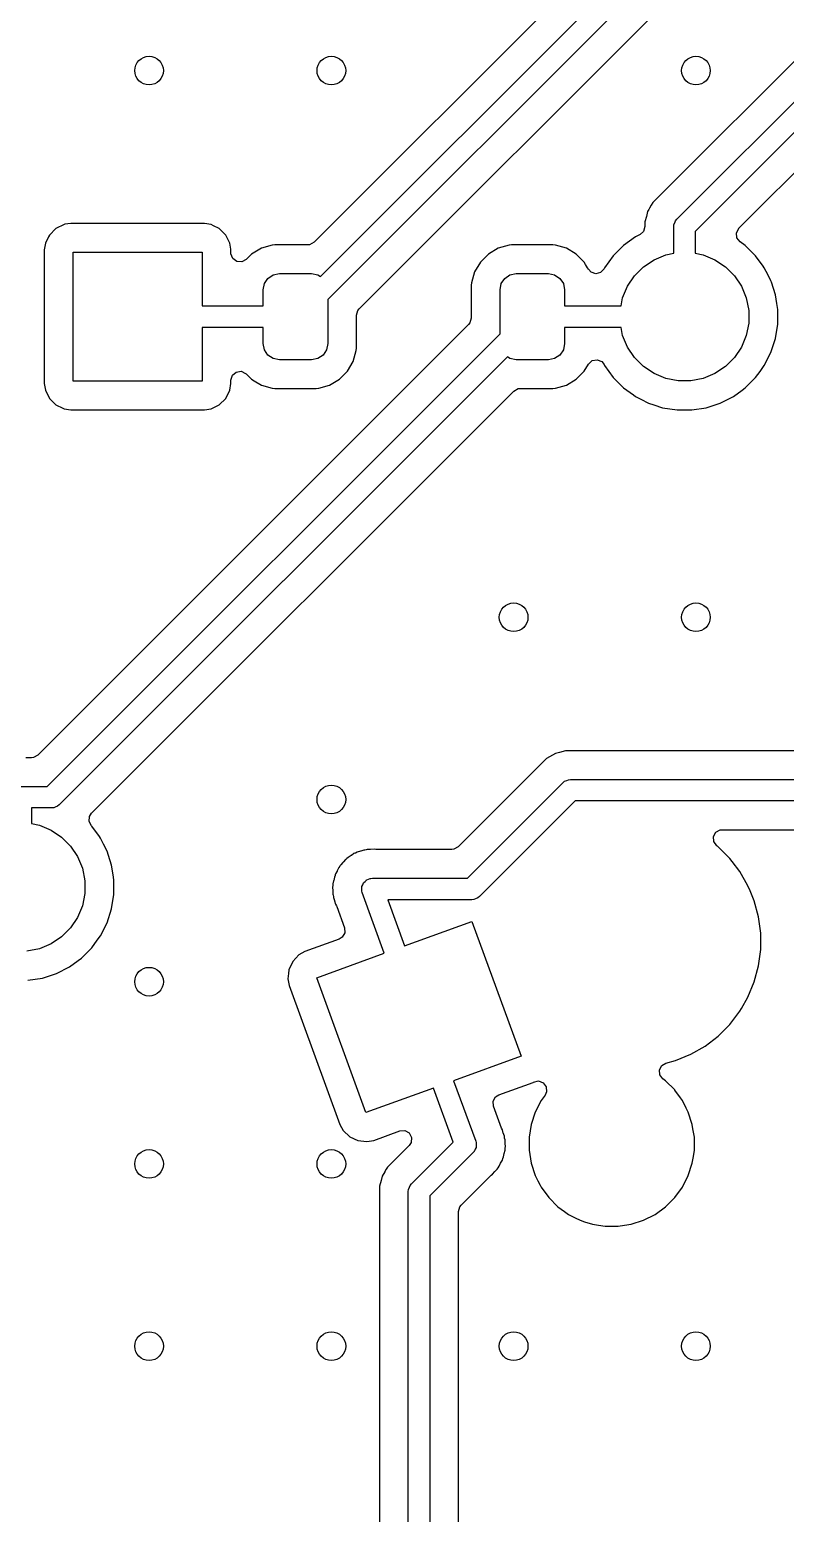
# Model space of a CAD drawing. Extents: x 2.6 to 14.2, y -9.4 to -3.8.
# Drawn here: x 9.718 to 10.132, y -8.222 to -7.408 of the extents above; entities that cross this region are included whole.
import ezdxf

# ---------------------------------------------------------------- set-up
doc = ezdxf.new("R2010")
doc.units = 0
doc.header["$MEASUREMENT"] = 0
doc.layers.add('BLACK', color=7, linetype='CONTINUOUS')

msp = doc.modelspace()

# ---------------------------------------------------------------- linework, layer by layer
at = {"layer": 'BLACK', "linetype": 'CONTINUOUS'}
for p, q in [((10.06217, -7.33631), (9.87372, -7.52476)), ((9.8772, -7.54358), (10.07937, -7.34141)), ((10.08945, -7.34803), (9.88126, -7.55622)), ((10.21653, -7.34606), (10.05959, -7.503)), ((10.07276, -7.51213), (10.23372, -7.35116)), ((9.89846, -7.56132), (10.10262, -7.35716)), ((10.24381, -7.35778), (10.08284, -7.51875)), ((10.10684, -7.51705), (10.25697, -7.36691)), ((10.05747, -7.50667), (10.05674, -7.50794)), ((10.05782, -7.50606), (10.05747, -7.50667)), ((10.05747, -7.50667), (10.05747, -7.50667)), ((10.05874, -7.50447), (10.05782, -7.50606)), ((10.05959, -7.503), (10.05874, -7.50447)), ((10.05959, -7.503), (10.05959, -7.503)), ((9.73657, -7.51497), (9.73212, -7.51723)), ((9.73707, -7.51489), (9.73657, -7.51497)), ((9.74026, -7.51438), (9.73707, -7.51489)), ((9.81361, -7.51438), (9.74026, -7.51438)), ((9.8173, -7.51497), (9.81361, -7.51438)), ((9.81863, -7.51565), (9.8173, -7.51497)), ((10.05603, -7.51057), (10.05526, -7.51345)), ((10.05526, -7.51345), (10.05526, -7.51345)), ((10.05526, -7.51345), (10.05526, -7.51617)), ((10.05674, -7.50794), (10.05603, -7.51057)), ((10.05674, -7.50794), (10.05674, -7.50794)), ((10.07103, -7.5163), (10.07114, -7.51515)), ((10.07114, -7.51515), (10.07179, -7.51358)), ((10.07179, -7.51358), (10.07202, -7.51302)), ((10.07202, -7.51302), (10.07276, -7.51213)), ((9.72808, -7.52175), (9.72632, -7.52522)), ((9.72858, -7.52077), (9.72808, -7.52175)), ((9.73212, -7.51723), (9.72858, -7.52077)), ((9.72858, -7.52077), (9.72858, -7.52077)), ((9.72858, -7.52077), (9.72858, -7.52077)), ((9.73212, -7.51723), (9.73212, -7.51723)), ((9.73212, -7.51723), (9.73212, -7.51723)), ((9.82175, -7.51723), (9.81863, -7.51565)), ((9.82528, -7.52077), (9.82175, -7.51723)), ((9.82175, -7.51723), (9.82175, -7.51723)), ((9.82175, -7.51723), (9.82175, -7.51723)), ((9.82755, -7.52522), (9.82528, -7.52077)), ((9.82528, -7.52077), (9.82528, -7.52077)), ((9.82528, -7.52077), (9.82528, -7.52077)), ((10.0501, -7.52179), (10.04358, -7.52653)), ((10.05259, -7.52052), (10.0501, -7.52179)), ((10.05448, -7.51881), (10.05259, -7.52052)), ((10.05526, -7.51617), (10.05448, -7.51881)), ((10.07103, -7.5308), (10.07103, -7.5163)), ((10.08284, -7.51875), (10.08284, -7.5308)), ((10.10551, -7.51953), (10.10679, -7.5171)), ((10.10574, -7.52227), (10.10551, -7.51953)), ((10.10742, -7.52445), (10.10574, -7.52227)), ((10.10679, -7.5171), (10.10684, -7.51705)), ((9.72632, -7.52522), (9.72573, -7.52891)), ((9.72573, -7.52891), (9.72573, -7.60226)), ((9.7415, -7.60102), (9.7415, -7.53015)), ((9.7415, -7.53015), (9.81237, -7.53015)), ((9.81237, -7.53015), (9.81237, -7.55968)), ((9.82807, -7.52848), (9.82755, -7.52522)), ((9.82813, -7.52891), (9.82807, -7.52848)), ((9.82813, -7.53076), (9.82813, -7.52891)), ((9.82815, -7.53111), (9.82813, -7.53076)), ((9.82911, -7.53369), (9.82815, -7.53111)), ((9.83948, -7.53121), (9.83647, -7.53421)), ((9.84483, -7.52804), (9.83948, -7.53121)), ((9.83948, -7.53121), (9.83948, -7.53121)), ((9.85081, -7.5263), (9.84483, -7.52804)), ((9.84483, -7.52804), (9.84483, -7.52804)), ((9.8522, -7.52619), (9.85081, -7.5263)), ((9.87026, -7.52619), (9.8522, -7.52619)), ((9.8522, -7.52619), (9.8522, -7.52619)), ((9.8713, -7.52608), (9.87026, -7.52619)), ((9.87372, -7.52476), (9.8713, -7.52608)), ((9.9694, -7.53121), (9.965, -7.53561)), ((9.97475, -7.52804), (9.9694, -7.53121)), ((9.9694, -7.53121), (9.9694, -7.53121)), ((9.98073, -7.5263), (9.97475, -7.52804)), ((9.97475, -7.52804), (9.97475, -7.52804)), ((9.98212, -7.52619), (9.98073, -7.5263)), ((10.00481, -7.52619), (9.98212, -7.52619)), ((9.98212, -7.52619), (9.98212, -7.52619)), ((10.00621, -7.5263), (10.00481, -7.52619)), ((10.01218, -7.52804), (10.00621, -7.5263)), ((10.00621, -7.5263), (10.00621, -7.5263)), ((10.01754, -7.53121), (10.01218, -7.52804)), ((10.01218, -7.52804), (10.01218, -7.52804)), ((10.02194, -7.53561), (10.01754, -7.53121)), ((10.01754, -7.53121), (10.01754, -7.53121)), ((10.04358, -7.52653), (10.03788, -7.53223)), ((10.06665, -7.53168), (10.07103, -7.5308)), ((10.08284, -7.5308), (10.08722, -7.53168)), ((10.11029, -7.52653), (10.10742, -7.52445)), ((10.11599, -7.53223), (10.11029, -7.52653)), ((9.83131, -7.53534), (9.82911, -7.53369)), ((9.83405, -7.53553), (9.83131, -7.53534)), ((9.83647, -7.53421), (9.83405, -7.53553)), ((9.965, -7.53561), (9.96183, -7.54096)), ((9.965, -7.53561), (9.965, -7.53561)), ((10.02272, -7.53693), (10.02194, -7.53561)), ((10.02194, -7.53561), (10.02194, -7.53561)), ((10.0238, -7.53875), (10.02272, -7.53693)), ((10.0243, -7.53959), (10.0238, -7.53875)), ((10.02569, -7.5411), (10.0243, -7.53959)), ((10.03285, -7.53932), (10.03096, -7.54132)), ((10.03314, -7.53875), (10.03285, -7.53932)), ((10.03788, -7.53223), (10.03314, -7.53875)), ((10.04954, -7.5431), (10.05445, -7.53819)), ((10.05445, -7.53819), (10.06023, -7.53433)), ((10.06023, -7.53433), (10.06665, -7.53168)), ((10.08722, -7.53168), (10.09364, -7.53433)), ((10.09364, -7.53433), (10.09941, -7.53819)), ((10.09941, -7.53819), (10.10432, -7.5431)), ((10.12012, -7.53792), (10.11599, -7.53223)), ((10.12072, -7.53875), (10.12012, -7.53792)), ((10.12277, -7.54277), (10.12072, -7.53875)), ((9.84583, -7.55082), (9.84651, -7.54743)), ((9.84651, -7.54743), (9.84843, -7.54456)), ((9.84843, -7.54456), (9.8513, -7.54263)), ((9.8513, -7.54263), (9.85469, -7.54196)), ((9.85469, -7.54196), (9.87241, -7.54196)), ((9.87241, -7.54196), (9.8758, -7.54263)), ((9.8758, -7.54263), (9.8772, -7.54358)), ((9.96009, -7.54694), (9.95998, -7.54833)), ((9.96183, -7.54096), (9.96009, -7.54694)), ((9.96009, -7.54694), (9.96009, -7.54694)), ((9.96183, -7.54096), (9.96183, -7.54096)), ((9.97575, -7.55082), (9.97643, -7.54743)), ((9.97643, -7.54743), (9.97835, -7.54456)), ((9.97835, -7.54456), (9.98122, -7.54263)), ((9.98122, -7.54263), (9.98461, -7.54196)), ((9.98461, -7.54196), (10.00233, -7.54196)), ((10.00233, -7.54196), (10.00572, -7.54263)), ((10.00572, -7.54263), (10.00859, -7.54456)), ((10.00859, -7.54456), (10.01051, -7.54743)), ((10.01051, -7.54743), (10.01119, -7.55082)), ((10.02829, -7.54198), (10.02569, -7.5411)), ((10.03096, -7.54132), (10.02829, -7.54198)), ((10.04568, -7.54888), (10.04954, -7.5431)), ((10.10432, -7.5431), (10.10818, -7.54888)), ((10.12438, -7.54593), (10.12277, -7.54277)), ((10.12464, -7.54673), (10.12438, -7.54593)), ((10.12438, -7.54593), (10.12438, -7.54593)), ((10.12438, -7.54593), (10.12438, -7.54593)), ((10.12687, -7.55359), (10.12464, -7.54673)), ((9.84583, -7.55968), (9.84583, -7.55082)), ((9.95998, -7.54833), (9.95998, -7.56639)), ((9.97575, -7.57495), (9.97575, -7.55082)), ((10.01119, -7.55082), (10.01119, -7.55968)), ((10.04215, -7.55968), (10.04303, -7.5553)), ((10.04303, -7.5553), (10.04568, -7.54888)), ((10.10818, -7.54888), (10.11084, -7.5553)), ((10.11084, -7.5553), (10.1122, -7.56211)), ((10.12763, -7.55838), (10.12687, -7.55359)), ((9.81237, -7.55968), (9.84583, -7.55968)), ((9.88126, -7.55622), (9.88126, -7.58035)), ((9.89703, -7.56477), (9.89781, -7.56213)), ((9.89781, -7.56213), (9.89846, -7.56132)), ((10.01119, -7.55968), (10.04215, -7.55968)), ((10.1122, -7.56211), (10.1122, -7.56906)), ((10.12813, -7.56155), (10.12763, -7.55838)), ((10.12813, -7.56961), (10.12813, -7.56155)), ((9.95855, -7.56985), (9.72221, -7.80619)), ((9.8163, -7.57149), (9.81237, -7.57149)), ((9.81237, -7.57149), (9.81237, -7.60102)), ((9.84583, -7.57149), (9.8163, -7.57149)), ((9.84583, -7.58035), (9.84583, -7.57149)), ((9.89703, -7.58283), (9.89703, -7.56477)), ((9.95921, -7.56903), (9.95855, -7.56985)), ((9.95998, -7.56639), (9.95921, -7.56903)), ((10.03579, -7.57149), (10.01119, -7.57149)), ((10.01119, -7.57149), (10.01119, -7.58035)), ((10.04215, -7.57149), (10.03579, -7.57149)), ((10.04303, -7.57587), (10.04215, -7.57149)), ((10.1122, -7.56906), (10.11084, -7.57587)), ((10.12687, -7.57757), (10.12813, -7.56961)), ((9.72731, -7.82339), (9.97575, -7.57495)), ((9.84651, -7.58374), (9.84583, -7.58035)), ((9.88126, -7.58035), (9.88059, -7.58374)), ((10.01119, -7.58035), (10.01051, -7.58374)), ((10.04568, -7.58229), (10.04303, -7.57587)), ((10.11084, -7.57587), (10.10818, -7.58229)), ((10.12438, -7.58524), (10.12687, -7.57757)), ((9.97981, -7.58759), (9.73393, -7.83347)), ((9.84843, -7.58661), (9.84651, -7.58374)), ((9.8513, -7.58853), (9.84843, -7.58661)), ((9.87867, -7.58661), (9.8758, -7.58853)), ((9.88059, -7.58374), (9.87867, -7.58661)), ((9.89519, -7.5902), (9.89692, -7.58423)), ((9.89692, -7.58423), (9.89703, -7.58283)), ((9.98122, -7.58853), (9.97981, -7.58759)), ((10.00859, -7.58661), (10.00572, -7.58853)), ((10.01051, -7.58374), (10.00859, -7.58661)), ((10.04954, -7.58806), (10.04568, -7.58229)), ((10.05445, -7.59297), (10.04954, -7.58806)), ((10.10432, -7.58806), (10.09941, -7.59297)), ((10.10818, -7.58229), (10.10432, -7.58806)), ((10.12072, -7.59242), (10.12438, -7.58524)), ((9.82891, -7.59776), (9.83099, -7.59596)), ((9.83099, -7.59596), (9.83371, -7.59557)), ((9.83371, -7.59557), (9.83621, -7.59671)), ((9.85469, -7.5892), (9.8513, -7.58853)), ((9.87241, -7.5892), (9.85469, -7.5892)), ((9.8758, -7.58853), (9.87241, -7.5892)), ((9.88762, -7.59996), (9.89202, -7.59556)), ((9.89202, -7.59556), (9.89519, -7.5902)), ((9.98461, -7.5892), (9.98122, -7.58853)), ((10.00233, -7.5892), (9.98461, -7.5892)), ((10.00572, -7.58853), (10.00233, -7.5892)), ((10.01754, -7.59996), (10.02194, -7.59556)), ((10.02194, -7.59556), (10.0243, -7.59157)), ((10.0243, -7.59157), (10.02631, -7.5897)), ((10.02631, -7.5897), (10.02901, -7.5892)), ((10.02901, -7.5892), (10.03156, -7.59025)), ((10.03156, -7.59025), (10.03285, -7.59184)), ((10.03285, -7.59184), (10.03314, -7.59242)), ((10.03314, -7.59242), (10.03788, -7.59894)), ((10.06023, -7.59683), (10.05445, -7.59297)), ((10.09941, -7.59297), (10.09364, -7.59683)), ((10.11599, -7.59894), (10.11843, -7.59558)), ((10.11843, -7.59558), (10.12072, -7.59242)), ((9.72573, -7.60226), (9.72602, -7.60407)), ((9.72602, -7.60407), (9.72632, -7.60595)), ((9.81237, -7.60102), (9.7415, -7.60102)), ((9.82755, -7.60595), (9.82813, -7.60226)), ((9.82813, -7.6004), (9.82891, -7.59776)), ((9.82813, -7.60226), (9.82813, -7.6004)), ((9.83621, -7.59671), (9.83647, -7.59695)), ((9.83647, -7.59695), (9.83948, -7.59996)), ((9.83948, -7.59996), (9.83948, -7.59996)), ((9.83948, -7.59996), (9.84093, -7.60082)), ((9.84093, -7.60082), (9.84483, -7.60313)), ((9.84483, -7.60313), (9.85081, -7.60486)), ((9.87629, -7.60486), (9.88226, -7.60313)), ((9.88226, -7.60313), (9.88762, -7.59996)), ((10.00621, -7.60486), (10.01218, -7.60313)), ((10.01218, -7.60313), (10.01754, -7.59996)), ((10.03788, -7.59894), (10.04358, -7.60464)), ((10.04358, -7.60464), (10.04898, -7.60856)), ((10.06665, -7.59949), (10.06023, -7.59683)), ((10.07346, -7.60085), (10.06665, -7.59949)), ((10.08041, -7.60085), (10.07346, -7.60085)), ((10.08722, -7.59949), (10.08041, -7.60085)), ((10.09364, -7.59683), (10.08722, -7.59949)), ((10.10856, -7.60589), (10.11029, -7.60464)), ((10.11029, -7.60464), (10.11599, -7.59894)), ((10.11029, -7.60464), (10.11029, -7.60464)), ((10.11029, -7.60464), (10.11029, -7.60464)), ((10.11599, -7.59894), (10.11599, -7.59894)), ((10.11599, -7.59894), (10.11599, -7.59894)), ((9.72632, -7.60595), (9.72858, -7.6104)), ((9.72858, -7.6104), (9.72858, -7.6104)), ((9.72858, -7.6104), (9.72858, -7.6104)), ((9.72858, -7.6104), (9.73212, -7.61393)), ((9.7516, -7.8381), (9.9833, -7.6064)), ((9.82175, -7.61393), (9.82528, -7.6104)), ((9.82528, -7.6104), (9.82755, -7.60595)), ((9.82755, -7.60595), (9.82755, -7.60595)), ((9.82755, -7.60595), (9.82755, -7.60595)), ((9.85081, -7.60486), (9.8522, -7.60497)), ((9.8522, -7.60497), (9.87489, -7.60497)), ((9.87489, -7.60497), (9.87629, -7.60486)), ((9.9833, -7.6064), (9.98571, -7.60508)), ((9.98571, -7.60508), (9.98675, -7.60497)), ((9.98675, -7.60497), (10.00481, -7.60497)), ((10.00481, -7.60497), (10.00621, -7.60486)), ((10.00481, -7.60497), (10.00481, -7.60497)), ((10.04898, -7.60856), (10.0501, -7.60937)), ((10.0501, -7.60937), (10.05302, -7.61086)), ((10.05302, -7.61086), (10.05728, -7.61303)), ((10.09659, -7.61303), (10.10377, -7.60937)), ((10.10377, -7.60937), (10.10856, -7.60589)), ((9.73212, -7.61393), (9.73212, -7.61393)), ((9.73212, -7.61393), (9.73212, -7.61393)), ((9.73212, -7.61393), (9.73585, -7.61583)), ((9.73585, -7.61583), (9.73657, -7.6162)), ((9.73657, -7.6162), (9.74026, -7.61678)), ((9.74026, -7.61678), (9.74026, -7.61678)), ((9.74026, -7.61678), (9.81361, -7.61678)), ((9.81361, -7.61678), (9.8173, -7.6162)), ((9.8173, -7.6162), (9.82175, -7.61393)), ((10.05728, -7.61303), (10.05728, -7.61303)), ((10.05728, -7.61303), (10.05728, -7.61303)), ((10.05728, -7.61303), (10.06005, -7.61393)), ((10.06005, -7.61393), (10.06494, -7.61552)), ((10.06494, -7.61552), (10.06892, -7.61615)), ((10.06892, -7.61615), (10.0729, -7.61678)), ((10.0729, -7.61678), (10.0729, -7.61678)), ((10.0729, -7.61678), (10.08096, -7.61678)), ((10.08096, -7.61678), (10.08892, -7.61552)), ((10.08096, -7.61678), (10.08096, -7.61678)), ((10.08892, -7.61552), (10.09659, -7.61303)), ((9.71876, -7.80762), (9.71561, -7.80762)), ((9.71979, -7.80751), (9.71876, -7.80762)), ((9.72221, -7.80619), (9.71979, -7.80751)), ((10.00118, -7.80812), (9.95275, -7.85655)), ((10.00612, -7.80527), (10.00118, -7.80812)), ((10.00118, -7.80812), (10.00118, -7.80812)), ((10.00833, -7.80468), (10.00612, -7.80527)), ((10.00612, -7.80527), (10.00612, -7.80527)), ((10.01163, -7.80379), (10.00833, -7.80468)), ((10.22664, -7.80379), (10.01163, -7.80379)), ((9.71276, -7.82339), (9.72731, -7.82339)), ((9.95785, -7.87375), (10.01031, -7.82129)), ((10.01031, -7.82129), (10.01121, -7.82055)), ((10.01121, -7.82055), (10.01245, -7.82004)), ((10.01245, -7.82004), (10.01334, -7.81967)), ((10.01334, -7.81967), (10.01449, -7.81956)), ((10.01449, -7.81956), (10.38239, -7.81956)), ((10.01693, -7.83137), (9.96448, -7.88383)), ((10.38484, -7.83137), (10.01693, -7.83137)), ((9.72976, -7.8352), (9.71867, -7.8352)), ((9.71867, -7.8352), (9.71867, -7.8438)), ((9.73091, -7.83509), (9.72976, -7.8352)), ((9.73179, -7.83472), (9.73091, -7.83509)), ((9.73304, -7.83421), (9.73179, -7.83472)), ((9.73393, -7.83347), (9.73304, -7.83421)), ((9.75028, -7.84259), (9.75048, -7.83985)), ((9.75048, -7.83985), (9.7516, -7.8381)), ((9.71867, -7.8438), (9.72305, -7.84467)), ((9.72305, -7.84467), (9.72946, -7.84733)), ((9.72946, -7.84733), (9.73524, -7.85118)), ((9.7516, -7.84501), (9.75028, -7.84259)), ((9.75181, -7.84522), (9.7516, -7.84501)), ((9.75596, -7.85093), (9.75181, -7.84522)), ((10.09282, -7.85093), (10.09417, -7.84853)), ((10.09417, -7.84853), (10.0966, -7.84724)), ((10.0966, -7.84724), (10.09758, -7.84714)), ((10.09758, -7.84714), (10.37319, -7.84714)), ((9.73524, -7.85118), (9.74015, -7.8561)), ((9.74015, -7.8561), (9.74401, -7.86187)), ((9.75655, -7.85174), (9.75596, -7.85093)), ((9.75828, -7.85514), (9.75655, -7.85174)), ((9.76021, -7.85892), (9.75828, -7.85514)), ((9.95275, -7.85655), (9.95034, -7.85787)), ((10.09299, -7.85367), (10.09282, -7.85093)), ((10.09461, -7.85589), (10.09299, -7.85367)), ((10.09501, -7.8562), (10.09461, -7.85589)), ((10.09538, -7.85649), (10.09501, -7.8562)), ((10.10177, -7.86287), (10.09538, -7.85649)), ((9.74401, -7.86187), (9.74667, -7.86829)), ((9.76099, -7.86132), (9.76021, -7.85892)), ((9.76021, -7.85892), (9.76021, -7.85892)), ((9.76021, -7.85892), (9.76021, -7.85892)), ((9.7627, -7.86659), (9.76099, -7.86132)), ((9.88958, -7.86515), (9.88839, -7.86635)), ((9.88987, -7.86483), (9.88958, -7.86515)), ((9.89096, -7.86354), (9.88987, -7.86483)), ((9.89139, -7.86323), (9.89096, -7.86354)), ((9.89096, -7.86354), (9.89096, -7.86354)), ((9.89174, -7.86299), (9.89139, -7.86323)), ((9.89139, -7.86323), (9.89139, -7.86323)), ((9.89242, -7.86231), (9.89174, -7.86299)), ((9.89407, -7.86136), (9.89242, -7.86231)), ((9.89425, -7.86123), (9.89407, -7.86136)), ((9.89564, -7.86026), (9.89425, -7.86123)), ((9.89425, -7.86123), (9.89425, -7.86123)), ((9.89613, -7.86008), (9.89564, -7.86026)), ((9.89564, -7.86026), (9.89564, -7.86026)), ((9.89653, -7.85994), (9.89613, -7.86008)), ((9.89613, -7.86008), (9.89613, -7.86008)), ((9.89736, -7.85946), (9.89653, -7.85994)), ((9.8992, -7.85896), (9.89736, -7.85946)), ((9.89941, -7.85889), (9.8992, -7.85896)), ((9.901, -7.85831), (9.89941, -7.85889)), ((9.89941, -7.85889), (9.89941, -7.85889)), ((9.90153, -7.85827), (9.901, -7.85831)), ((9.901, -7.85831), (9.901, -7.85831)), ((9.90236, -7.85812), (9.90153, -7.85827)), ((9.90287, -7.85798), (9.90236, -7.85812)), ((9.90478, -7.85798), (9.90287, -7.85798)), ((9.90668, -7.85781), (9.90478, -7.85798)), ((9.90762, -7.85798), (9.90668, -7.85781)), ((9.9493, -7.85798), (9.90762, -7.85798)), ((9.95034, -7.85787), (9.9493, -7.85798)), ((10.10307, -7.86456), (10.10177, -7.86287)), ((10.10177, -7.86287), (10.10177, -7.86287)), ((10.10177, -7.86287), (10.10177, -7.86287)), ((10.10727, -7.87004), (10.10307, -7.86456)), ((9.74667, -7.86829), (9.74802, -7.8751)), ((9.76353, -7.8718), (9.7627, -7.86659)), ((9.76396, -7.87455), (9.76353, -7.8718)), ((9.88488, -7.87308), (9.88455, -7.87496)), ((9.88528, -7.87221), (9.88488, -7.87308)), ((9.88539, -7.8718), (9.88528, -7.87221)), ((9.88553, -7.87129), (9.88539, -7.8718)), ((9.88539, -7.8718), (9.88539, -7.8718)), ((9.88638, -7.86982), (9.88553, -7.87129)), ((9.88649, -7.86964), (9.88638, -7.86982)), ((9.88729, -7.86791), (9.88649, -7.86964)), ((9.88791, -7.86717), (9.88729, -7.86791)), ((9.88812, -7.8668), (9.88791, -7.86717)), ((9.88839, -7.86635), (9.88812, -7.8668)), ((9.88812, -7.8668), (9.88812, -7.8668)), ((9.88839, -7.86635), (9.88839, -7.86635)), ((10.11179, -7.87787), (10.10727, -7.87004)), ((10.10727, -7.87004), (10.10727, -7.87004)), ((10.10727, -7.87004), (10.10727, -7.87004)), ((9.74802, -7.8751), (9.74802, -7.88205)), ((9.76396, -7.8826), (9.76396, -7.87455)), ((9.88406, -7.87776), (9.88389, -7.8787)), ((9.88389, -7.8787), (9.88406, -7.8806)), ((9.88449, -7.87516), (9.88406, -7.8768)), ((9.88406, -7.8768), (9.88406, -7.8768)), ((9.88406, -7.8768), (9.88406, -7.87776)), ((9.88406, -7.8806), (9.88406, -7.88251)), ((9.88455, -7.87496), (9.88449, -7.87516)), ((9.88449, -7.87516), (9.88449, -7.87516)), ((9.89989, -7.88055), (9.89994, -7.87953)), ((9.89994, -7.88073), (9.89989, -7.88055)), ((9.89994, -7.8785), (9.89999, -7.87838)), ((9.89994, -7.87953), (9.89994, -7.8785)), ((9.89994, -7.88081), (9.89994, -7.88073)), ((9.89999, -7.88093), (9.89994, -7.88081)), ((9.89999, -7.87825), (9.90043, -7.87732)), ((9.89999, -7.87838), (9.89999, -7.87825)), ((9.90018, -7.88167), (9.89999, -7.88093)), ((9.90043, -7.87732), (9.90082, -7.87637)), ((9.90082, -7.87637), (9.90091, -7.87628)), ((9.90091, -7.87628), (9.90097, -7.87616)), ((9.90097, -7.87616), (9.90172, -7.87547)), ((9.90172, -7.87547), (9.90245, -7.87474)), ((9.90245, -7.87474), (9.90257, -7.87469)), ((9.90257, -7.87469), (9.90266, -7.8746)), ((9.90266, -7.8746), (9.90363, -7.87425)), ((9.90363, -7.87425), (9.90458, -7.87386)), ((9.90458, -7.87386), (9.90476, -7.87384)), ((9.90476, -7.87384), (9.90483, -7.87382)), ((9.90483, -7.87382), (9.90497, -7.87382)), ((9.90497, -7.87382), (9.90573, -7.87375)), ((9.90573, -7.87375), (9.95785, -7.87375)), ((10.11292, -7.8806), (10.11179, -7.87787)), ((10.11179, -7.87787), (10.11179, -7.87787)), ((10.11179, -7.87787), (10.11179, -7.87787)), ((10.11524, -7.88621), (10.11292, -7.8806)), ((9.74667, -7.88886), (9.74401, -7.89528)), ((9.74802, -7.88205), (9.74667, -7.88886)), ((9.7627, -7.89056), (9.76396, -7.8826)), ((9.88406, -7.88251), (9.88419, -7.88302)), ((9.88419, -7.88302), (9.88434, -7.88386)), ((9.88434, -7.88386), (9.88439, -7.88438)), ((9.88439, -7.88438), (9.88497, -7.88598)), ((9.88497, -7.88598), (9.88497, -7.88598)), ((9.88497, -7.88598), (9.88501, -7.88611)), ((9.88501, -7.88611), (9.88504, -7.88618)), ((9.88504, -7.88618), (9.88553, -7.88802)), ((9.88553, -7.88802), (9.88601, -7.88885)), ((9.88601, -7.88885), (9.88616, -7.88925)), ((9.88616, -7.88925), (9.8904, -7.9009)), ((9.91227, -7.91491), (9.90018, -7.88167)), ((9.9603, -7.88556), (9.91416, -7.88556)), ((9.91416, -7.88556), (9.92337, -7.91087)), ((9.96145, -7.88545), (9.9603, -7.88556)), ((9.96233, -7.88508), (9.96145, -7.88545)), ((9.96358, -7.88456), (9.96233, -7.88508)), ((9.96448, -7.88383), (9.96358, -7.88456)), ((10.11758, -7.89494), (10.11524, -7.88621)), ((9.74401, -7.89528), (9.74015, -7.90105)), ((9.76021, -7.89823), (9.7627, -7.89056)), ((9.92337, -7.91087), (9.96037, -7.89741)), ((9.96037, -7.89741), (9.9873, -7.9714)), ((10.11876, -7.9039), (10.11758, -7.89494)), ((9.73524, -7.90596), (9.72946, -7.90982)), ((9.74015, -7.90105), (9.73524, -7.90596)), ((9.75482, -7.90779), (9.75655, -7.90541)), ((9.75655, -7.90541), (9.76021, -7.89823)), ((9.89057, -7.90364), (9.88923, -7.90605)), ((9.8904, -7.9009), (9.89057, -7.90364)), ((10.11876, -7.91293), (10.11876, -7.9039)), ((9.72305, -7.91248), (9.71623, -7.91384)), ((9.72946, -7.90982), (9.72305, -7.91248)), ((9.74611, -7.91763), (9.75181, -7.91193)), ((9.75181, -7.91193), (9.75482, -7.90779)), ((9.75181, -7.91193), (9.75181, -7.91193)), ((9.75181, -7.91193), (9.75181, -7.91193)), ((9.86872, -7.91398), (9.86545, -7.9158)), ((9.88748, -7.90716), (9.86872, -7.91398)), ((9.86872, -7.91398), (9.86872, -7.91398)), ((9.86872, -7.91398), (9.86872, -7.91398)), ((9.88923, -7.90605), (9.88748, -7.90716)), ((10.11758, -7.92189), (10.11876, -7.91293)), ((9.73959, -7.92237), (9.7444, -7.91887)), ((9.7444, -7.91887), (9.74611, -7.91763)), ((9.74611, -7.91763), (9.74611, -7.91763)), ((9.74611, -7.91763), (9.74611, -7.91763)), ((9.86204, -7.91945), (9.85993, -7.92398)), ((9.86545, -7.9158), (9.86204, -7.91945)), ((9.87528, -7.92838), (9.91227, -7.91491)), ((10.11524, -7.93061), (10.11758, -7.92189)), ((9.71679, -7.92978), (9.72475, -7.92851)), ((9.72475, -7.92851), (9.73241, -7.92602)), ((9.73241, -7.92602), (9.73959, -7.92237)), ((9.85967, -7.92608), (9.85932, -7.92893)), ((9.85932, -7.92893), (9.85932, -7.92893)), ((9.85932, -7.92893), (9.86004, -7.9326)), ((9.85993, -7.92398), (9.85967, -7.92608)), ((9.85993, -7.92398), (9.85993, -7.92398)), ((9.85993, -7.92398), (9.85993, -7.92398)), ((9.90221, -8.00237), (9.87528, -7.92838)), ((9.86004, -7.9326), (9.86004, -7.9326)), ((9.86004, -7.9326), (9.8878, -8.00888)), ((10.11179, -7.93896), (10.11524, -7.93061)), ((10.10727, -7.94678), (10.10814, -7.94527)), ((10.10814, -7.94527), (10.11179, -7.93896)), ((10.09538, -7.96034), (10.10177, -7.95395)), ((10.10177, -7.95395), (10.10727, -7.94678)), ((10.10177, -7.95395), (10.10177, -7.95395)), ((10.10177, -7.95395), (10.10177, -7.95395)), ((10.08821, -7.96584), (10.09538, -7.96034)), ((10.09538, -7.96034), (10.09538, -7.96034)), ((10.09538, -7.96034), (10.09538, -7.96034)), ((10.07204, -7.97381), (10.08039, -7.97036)), ((10.08039, -7.97036), (10.08821, -7.96584)), ((9.9873, -7.9714), (9.9503, -7.98486)), ((10.06323, -7.97898), (10.06451, -7.97654)), ((10.06346, -7.98172), (10.06323, -7.97898)), ((10.06451, -7.97654), (10.06675, -7.97523)), ((10.06675, -7.97523), (10.07204, -7.97381)), ((9.9503, -7.98486), (9.9624, -8.0181)), ((9.9751, -7.99262), (9.99386, -7.98579)), ((9.99386, -7.98579), (9.99418, -7.98561)), ((9.99418, -7.98561), (9.99686, -7.98501)), ((9.99686, -7.98501), (9.99945, -7.98596)), ((9.99945, -7.98596), (10.00111, -7.98815)), ((10.06514, -7.9839), (10.06346, -7.98172)), ((10.06657, -7.98493), (10.06514, -7.9839)), ((10.07161, -7.98997), (10.06657, -7.98493)), ((9.9392, -7.9889), (9.90221, -8.00237)), ((9.95001, -8.0186), (9.9392, -7.9889)), ((9.97201, -7.99613), (9.97334, -7.99373)), ((9.97334, -7.99373), (9.9751, -7.99262)), ((10.00049, -7.99275), (9.99832, -7.99574)), ((10.00132, -7.99089), (10.00049, -7.99275)), ((10.00111, -7.98815), (10.00132, -7.99089)), ((10.07161, -7.98998), (10.07161, -7.98997)), ((10.07474, -7.99429), (10.07161, -7.98998)), ((10.0758, -7.99574), (10.07474, -7.99429)), ((9.97218, -7.99888), (9.97201, -7.99613)), ((9.97656, -8.01092), (9.97218, -7.99888)), ((9.99508, -8.0021), (9.99288, -8.00888)), ((9.99832, -7.99574), (9.99508, -8.0021)), ((9.99508, -8.0021), (9.99508, -8.0021)), ((10.07792, -7.9999), (10.0758, -7.99574)), ((10.07904, -8.0021), (10.07792, -7.9999)), ((10.08124, -8.00888), (10.07904, -8.0021)), ((10.07904, -8.0021), (10.07904, -8.0021)), ((9.8878, -8.00888), (9.88782, -8.00893)), ((9.88782, -8.00893), (9.88963, -8.0122)), ((9.97704, -8.01175), (9.97656, -8.01092)), ((9.97754, -8.01359), (9.97704, -8.01175)), ((9.99288, -8.00888), (9.99177, -8.01592)), ((10.08162, -8.01124), (10.08124, -8.00888)), ((10.08236, -8.01592), (10.08162, -8.01124)), ((9.88963, -8.0122), (9.89328, -8.0156)), ((9.89328, -8.0156), (9.89781, -8.01771)), ((9.89781, -8.01771), (9.90277, -8.01832)), ((9.90277, -8.01832), (9.90644, -8.01761)), ((9.90644, -8.01761), (9.92076, -8.0124)), ((9.92076, -8.0124), (9.9235, -8.01222)), ((9.9235, -8.01222), (9.9259, -8.01356)), ((9.92699, -8.01873), (9.92588, -8.02044)), ((9.9259, -8.01356), (9.9272, -8.01599)), ((9.9272, -8.01599), (9.92699, -8.01873)), ((9.92711, -8.0415), (9.95001, -8.0186)), ((9.9624, -8.0181), (9.96259, -8.01884)), ((9.96259, -8.01884), (9.96264, -8.01897)), ((9.96264, -8.01897), (9.96264, -8.01905)), ((9.96264, -8.01905), (9.96268, -8.01922)), ((9.96268, -8.01922), (9.96264, -8.02025)), ((9.97761, -8.01379), (9.97754, -8.01359)), ((9.97782, -8.01437), (9.97761, -8.01379)), ((9.97819, -8.01539), (9.97782, -8.01437)), ((9.97827, -8.01634), (9.97819, -8.01539)), ((9.97852, -8.01726), (9.97827, -8.01634)), ((9.97852, -8.01917), (9.97852, -8.01726)), ((9.97869, -8.02107), (9.97852, -8.01917)), ((9.99177, -8.01592), (9.99177, -8.02305)), ((10.08236, -8.02305), (10.08236, -8.01592)), ((9.92588, -8.02044), (9.91394, -8.03237)), ((9.96102, -8.02429), (9.93719, -8.04812)), ((9.96151, -8.0237), (9.96102, -8.02429)), ((9.96161, -8.02361), (9.96151, -8.0237)), ((9.96164, -8.02354), (9.96161, -8.02361)), ((9.96176, -8.0234), (9.96164, -8.02354)), ((9.96215, -8.02245), (9.96176, -8.0234)), ((9.96258, -8.02152), (9.96215, -8.02245)), ((9.96259, -8.02139), (9.96258, -8.02152)), ((9.96264, -8.02127), (9.96259, -8.02139)), ((9.96264, -8.02025), (9.96264, -8.02127)), ((9.97704, -8.02848), (9.97729, -8.02756)), ((9.97729, -8.02756), (9.97769, -8.02669)), ((9.97769, -8.02669), (9.97803, -8.02481)), ((9.97803, -8.02481), (9.97852, -8.02297)), ((9.97852, -8.02244), (9.97859, -8.02159)), ((9.97852, -8.02297), (9.97852, -8.02244)), ((9.97859, -8.02159), (9.97869, -8.02107)), ((9.99177, -8.02305), (9.99288, -8.03009)), ((10.08124, -8.03009), (10.08182, -8.02646)), ((10.08182, -8.02646), (10.08236, -8.02305)), ((9.91249, -8.03489), (9.91109, -8.03731)), ((9.91256, -8.03477), (9.91249, -8.03489)), ((9.91249, -8.03489), (9.91249, -8.03489)), ((9.91333, -8.03343), (9.91256, -8.03477)), ((9.91394, -8.03237), (9.91333, -8.03343)), ((9.97083, -8.03678), (9.97161, -8.03624)), ((9.97161, -8.03624), (9.97284, -8.03477)), ((9.97284, -8.03477), (9.97419, -8.03343)), ((9.97419, -8.03343), (9.97467, -8.0326)), ((9.97467, -8.0326), (9.97528, -8.03186)), ((9.97528, -8.03186), (9.97609, -8.03014)), ((9.97609, -8.03014), (9.97704, -8.02848)), ((9.99288, -8.03009), (9.99508, -8.03687)), ((10.07904, -8.03687), (10.08124, -8.03009)), ((9.91046, -8.03968), (9.90961, -8.04282)), ((9.90961, -8.04282), (9.90961, -8.04282)), ((9.90961, -8.04282), (9.90961, -8.43865)), ((9.91109, -8.03731), (9.91046, -8.03968)), ((9.91109, -8.03731), (9.91109, -8.03731)), ((9.9255, -8.04453), (9.92603, -8.04322)), ((9.92603, -8.04322), (9.92638, -8.0424)), ((9.92638, -8.0424), (9.92711, -8.0415)), ((9.95439, -8.05322), (9.97083, -8.03678)), ((9.99508, -8.03687), (9.99508, -8.03687)), ((9.99508, -8.03687), (9.99657, -8.03979)), ((9.99657, -8.03979), (9.99777, -8.04215)), ((9.99777, -8.04215), (9.99832, -8.04322)), ((9.99832, -8.04322), (10.00251, -8.04899)), ((10.07161, -8.04899), (10.0758, -8.04322)), ((10.0758, -8.04322), (10.07904, -8.03687)), ((9.92538, -8.04568), (9.9255, -8.04453)), ((9.92538, -8.44721), (9.92538, -8.04568)), ((9.93719, -8.04812), (9.93719, -8.44965)), ((10.00251, -8.04899), (10.00251, -8.04899)), ((10.00251, -8.04899), (10.00755, -8.05403)), ((10.06657, -8.05403), (10.07161, -8.04899)), ((9.95296, -8.05668), (9.95374, -8.05404)), ((9.95296, -8.20607), (9.95296, -8.05668)), ((9.95374, -8.05404), (9.95439, -8.05322)), ((10.00755, -8.05403), (10.00755, -8.05403)), ((10.00755, -8.05403), (10.01119, -8.05668)), ((10.01119, -8.05668), (10.01332, -8.05822)), ((10.01332, -8.05822), (10.01694, -8.06007)), ((10.01694, -8.06007), (10.01967, -8.06146)), ((10.05445, -8.06146), (10.0608, -8.05822)), ((10.0608, -8.05822), (10.06657, -8.05403)), ((10.01967, -8.06146), (10.01967, -8.06146)), ((10.01967, -8.06146), (10.02214, -8.06226)), ((10.02214, -8.06226), (10.02645, -8.06366)), ((10.02645, -8.06366), (10.02972, -8.06418)), ((10.02972, -8.06418), (10.0335, -8.06478)), ((10.0335, -8.06478), (10.0335, -8.06478)), ((10.0335, -8.06478), (10.04063, -8.06478)), ((10.04063, -8.06478), (10.04404, -8.06424)), ((10.04404, -8.06424), (10.04767, -8.06366)), ((10.04767, -8.06366), (10.05445, -8.06146)), ((9.95296, -8.45251), (9.95296, -8.20607))]:
    msp.add_line(p, q, dxfattribs=at)
at = {"layer": 'BLACK'}
for centre in [(9.78323, -7.43054), (9.88323, -7.43054), (10.08323, -7.43054), (9.98323, -7.73054), (10.08323, -7.73054), (9.88323, -7.83054), (9.78323, -7.93054), (9.78323, -8.03054), (9.88323, -8.03054), (9.78323, -8.13054), (9.88323, -8.13054), (9.98323, -8.13054), (10.08323, -8.13054)]:
    msp.add_circle(centre, 0.00787, dxfattribs=at)

doc.saveas('drawing.dxf')
